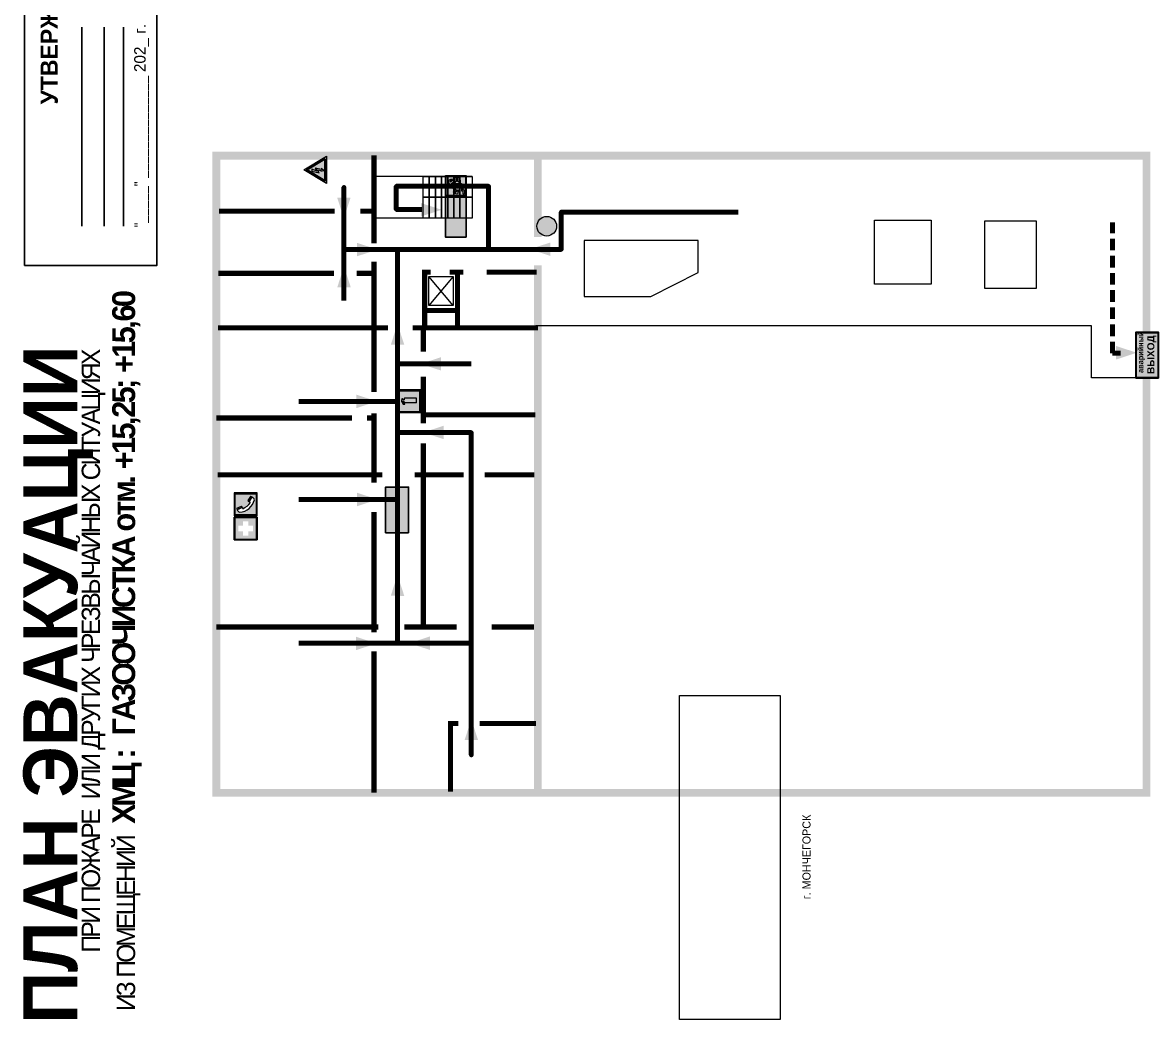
# Model space of a CAD drawing. Header units: millimetres. Extents: x 13114 to 67229, y 22859 to 38520.
# Drawn here: x 24056.6 to 24451.7, y 30915.2 to 31263.4 of the extents above; entities that cross this region are included whole.
import ezdxf

# ---------------------------------------------------------------- set-up
doc = ezdxf.new("R2010")
doc.units = ezdxf.units.MM
doc.linetypes.add('{ Wide Dash }', pattern=[12, 4, -2, 4, -2])
doc.layers.add('План_Штампы', color=7, linetype='Continuous')
doc.styles.add('обычный', font='arial.ttf')
picture_1 = doc.add_image_def('image1.jpg', size_in_pixel=(337, 105))

# ---------------------------------------------------------------- blocks, each defined once
blk = doc.blocks.new('A$C7B8C2D5B')
at = {"lineweight": 0}
h = blk.add_hatch(color=5, dxfattribs=at)
h.dxf.hatch_style = 1
h.paths.add_polyline_path([(1.4, -3.02, 1), (-2.11, -3.02, 1)])
at = {"color": 5, "lineweight": 0}
blk.add_circle((-0.36, -3.02), 1.75, dxfattribs=at)
blk = doc.blocks.new('A$C456E1F9C')
at = {"lineweight": 5}
h = blk.add_hatch(color=242, dxfattribs=at)
h.paths.add_polyline_path([(0.51, -1.47), (0.51, -13.26), (12.29, -13.26), (12.29, -1.47)])
h.paths.add_polyline_path([(5.42, -4.95, -0.254479), (4.78, -5.4), (3.52, -2.53, -0.209735), (4.23, -2.4)], flags=16)
h.paths.add_polyline_path([(8.53, -8.6), (10.87, -10.17), (10.54, -10.76), (8.03, -9.13, -0.192251)], flags=16)
h.paths.add_polyline_path([(4.61, -5.49, 0.005518), (3.87, -5.72, 0.128647), (7.49, -10.01, 0.00809), (7.83, -9.33), (10.47, -10.97, -0.16736), (8.99, -12.25, -0.327862), (1.95, -3.95, -0.166952), (3.36, -2.62)], flags=16)
at = {"color": 242, "lineweight": 5}
for p, q in [((0, -13.77), (0, -0.97)), ((12.8, -0.97), (0, -0.97)), ((4.61, -5.49), (3.36, -2.62)), ((3.52, -2.53), (4.78, -5.4)), ((4.23, -2.4), (5.42, -4.95)), ((12.8, -13.77), (12.8, -0.97)), ((7.83, -9.33), (10.47, -10.97)), ((8.03, -9.13), (10.54, -10.76)), ((10.81, -10.12), (8.53, -8.6)), ((10.54, -10.76), (10.8, -10.3)), ((10.8, -10.3), (10.81, -10.12)), ((0, -13.77), (12.8, -13.77))]:
    blk.add_line(p, q, dxfattribs=at)
blk.add_lwpolyline([(0.51, -1.47), (12.29, -1.47), (12.29, -13.26), (0.51, -13.26)], close=True, dxfattribs=at)
for centre, radius, start, end in [((4.59, -5.34), 2.99, 114.28453, 152.19739), ((11.12, -3.31), 9.19, 183.99153, 256.60086), ((4.02, -3.27), 0.891, 76.32839, 123.70924), ((14.98, -39.1), 35.17, 107.14873, 108.41345), ((13.86, -0.94), 11.08, 205.55365, 234.87622), ((4.68, -4.59), 0.824, 276.9621, 334.07228), ((-13.31, 0.8), 23.44, 332.54871, 334.40268), ((8.94, -9.5), 0.989, 114.40924, 157.93883), ((7.87, -9.46), 3, 291.92908, 329.9329)]:
    blk.add_arc(centre, radius, start, end, dxfattribs=at)
blk = doc.blocks.new('A$C3AD82952')
at = {"true_color": 0xf5f5ff}
h = blk.add_hatch(color=7, dxfattribs=at)
h.dxf.hatch_style = 1
h.paths.add_polyline_path([(8.21, 8.73, 0.414214), (7.89, 9.05), (7.22, 9.05), (7.22, 9.92), (7.59, 9.92, 1), (7.57, 10.36), (7.22, 10.36), (7.22, 10.6), (6.43, 10.6), (6.43, 10.36), (6.01, 10.36), (4.74, 9.59), (4.74, 8.69), (4.98, 8.73), (4.98, 9.26), (6.12, 9.91), (6.43, 9.91), (6.43, 9.05), (5.76, 9.05, 0.414214), (5.44, 8.73), (5.44, 2.2), (8.21, 2.2)], flags=0)
h.paths.add_polyline_path([(12.8, 12.8), (0, 12.8), (0, 0), (12.8, 0)])
h.paths.add_polyline_path([(0.51, 12.29), (12.29, 12.29), (12.29, 0.51), (0.51, 0.51)], flags=16)
h.paths.add_polyline_path([(4.74, 9.59), (6.01, 10.36), (6.43, 10.36), (6.43, 10.6), (7.22, 10.6), (7.22, 10.36), (7.59, 10.36, -0.94586), (7.59, 9.92), (7.22, 9.92), (7.22, 9.05), (7.89, 9.05, -0.414214), (8.21, 8.73), (8.21, 2.2), (5.44, 2.2), (5.44, 8.73, -0.414214), (5.76, 9.05), (6.43, 9.05), (6.43, 9.91), (6.12, 9.91), (4.98, 9.26), (4.98, 8.73), (4.74, 8.69)], flags=0)
h = blk.add_hatch(color=242)
h.dxf.hatch_style = 1
h.paths.add_polyline_path([(12.29, 12.29), (0.51, 12.29), (0.51, 0.51), (12.29, 0.51)])
h.paths.add_polyline_path([(4.74, 8.69), (4.74, 9.59), (6.01, 10.36), (6.43, 10.36), (6.43, 10.6), (7.22, 10.6), (7.22, 10.36), (7.59, 10.36, -0.94586), (7.59, 9.92), (7.22, 9.92), (7.22, 9.05), (7.89, 9.05, -0.414214), (8.21, 8.73), (8.21, 2.2), (5.44, 2.2), (5.44, 8.73, -0.414214), (5.76, 9.05), (6.43, 9.05), (6.43, 9.91), (6.12, 9.91), (4.98, 9.26), (4.98, 8.73)], flags=16)
h = blk.add_hatch(color=7, dxfattribs=at)
h.dxf.hatch_style = 1
h.paths.add_polyline_path([(8.21, 8.73, 0.414214), (7.89, 9.05), (7.22, 9.05), (7.22, 9.92), (7.59, 9.92, 1), (7.57, 10.36), (7.22, 10.36), (7.22, 10.6), (6.43, 10.6), (6.43, 10.36), (6.01, 10.36), (4.74, 9.59), (4.74, 8.69), (4.98, 8.73), (4.98, 9.26), (6.12, 9.91), (6.43, 9.91), (6.43, 9.05), (5.76, 9.05, 0.414214), (5.44, 8.73), (5.44, 2.2), (8.21, 2.2)])
at = {"color": 242, "lineweight": 5}
for p, q in [((0, 0), (0, 12.8)), ((0, 12.8), (12.8, 12.8)), ((12.8, 0), (12.8, 12.8)), ((6.01, 10.36), (4.74, 9.59)), ((4.74, 9.59), (4.74, 8.69)), ((4.74, 8.69), (4.98, 8.73)), ((4.98, 9.26), (6.12, 9.91)), ((4.98, 8.73), (4.98, 9.26)), ((5.44, 2.2), (5.44, 8.73)), ((5.76, 9.05), (6.43, 9.05)), ((6.01, 10.36), (6.43, 10.36)), ((6.12, 9.91), (6.43, 9.91)), ((7.22, 10.6), (6.43, 10.6)), ((6.43, 10.6), (6.43, 10.36)), ((6.43, 9.91), (6.43, 9.05)), ((7.22, 10.36), (7.22, 10.6)), ((7.59, 10.36), (7.22, 10.36)), ((7.22, 9.05), (7.22, 9.92)), ((7.59, 9.92), (7.22, 9.92)), ((7.89, 9.05), (7.22, 9.05)), ((8.21, 2.2), (8.21, 8.73)), ((0, 0), (12.8, 0)), ((5.44, 2.2), (8.21, 2.2))]:
    blk.add_line(p, q, dxfattribs=at)
blk.add_lwpolyline([(0.51, 12.29), (12.29, 12.29), (12.29, 0.51), (0.51, 0.51)], close=True, dxfattribs=at)
for centre, radius, start, end in [((5.76, 8.73), 0.32, 90, 180), ((7.58, 10.14), 0.223, 273.18746, 86.81254), ((7.89, 8.73), 0.32, 0, 90)]:
    blk.add_arc(centre, radius, start, end, dxfattribs=at)
blk = doc.blocks.new('A$C3E6D3DDE')
at = {"lineweight": 5}
h = blk.add_hatch(color=40, dxfattribs=at)
h.paths.add_polyline_path([(24.1, 1.45), (16.46, -11.35), (31.74, -11.35)])
h.paths.add_polyline_path([(24.09, -0.46), (30.03, -10.41), (18.14, -10.41)], flags=16)
h.paths.add_polyline_path([(24.54, -3.08), (23.41, -6.02), (25.13, -5.01), (24.33, -8.5), (24.82, -8.27), (23.79, -9.86), (23.4, -8.04), (23.8, -8.43), (24.04, -6.29), (22.39, -7.25), (23.44, -3.08)], flags=0)
h = blk.add_hatch(color=256, dxfattribs=at)
h.paths.add_polyline_path([(24.37, 0.03, 0.567511), (23.82, 0.03), (17.59, -10.4, 0.582454), (17.86, -10.88), (30.32, -10.88, 0.582149), (30.6, -10.4)])
h.paths.add_polyline_path([(24.09, -0.46), (18.14, -10.41), (30.03, -10.41)], flags=16)
h.paths.add_polyline_path([(24.54, -3.08), (23.41, -6.02), (25.13, -5.01), (24.33, -8.5), (24.82, -8.27), (23.79, -9.86), (23.4, -8.04), (23.8, -8.43), (24.04, -6.29), (22.39, -7.25), (23.44, -3.08)], flags=0)
h = blk.add_hatch(color=40, dxfattribs=at)
h.paths.add_polyline_path([(24.09, -0.46), (18.14, -10.41), (30.03, -10.41)])
h.paths.add_polyline_path([(24.82, -8.27), (23.79, -9.86), (23.4, -8.04), (23.8, -8.43), (24.04, -6.29), (22.39, -7.25), (23.44, -3.08), (24.54, -3.08), (23.41, -6.02), (25.13, -5.01), (24.33, -8.5)], flags=16)
at = {"color": 40, "lineweight": 5}
for p, q in [((16.46, -11.35), (24.1, 1.45)), ((24.1, 1.45), (31.74, -11.35))]:
    blk.add_line(p, q, dxfattribs=at)
at = {"lineweight": 5}
for p, q in [((17.59, -10.4), (23.82, 0.03)), ((24.37, 0.03), (30.6, -10.4)), ((18.14, -10.41), (24.09, -0.46)), ((23.44, -3.08), (22.39, -7.25)), ((22.39, -7.25), (24.04, -6.29)), ((23.41, -6.02), (24.54, -3.08)), ((25.13, -5.01), (23.41, -6.02)), ((24.54, -3.08), (23.44, -3.08)), ((24.04, -6.29), (23.8, -8.43)), ((24.09, -0.46), (30.03, -10.41)), ((24.33, -8.5), (25.13, -5.01)), ((17.86, -10.88), (30.32, -10.88)), ((18.14, -10.41), (30.03, -10.41)), ((23.8, -8.43), (23.4, -8.04)), ((23.4, -8.04), (23.79, -9.86)), ((23.79, -9.86), (24.82, -8.27)), ((24.82, -8.27), (24.33, -8.5))]:
    blk.add_line(p, q, dxfattribs=at)
at = {"color": 50, "lineweight": 5}
blk.add_line((31.74, -11.35), (16.46, -11.35), dxfattribs=at)
blk = doc.blocks.new('A$C7B4425F7')
at = {"true_color": 0xffffff}
blk.add_hatch(color=7, dxfattribs=at).paths.add_polyline_path([(0, 0), (-16, 0), (-16, -8), (0, -8)])
h = blk.add_hatch(color=126)
h.paths.add_polyline_path([(-0.2, -0.2), (-15.8, -0.2), (-15.8, -7.8), (-0.2, -7.8)])
h.paths.add_polyline_path([(-11.76, -2.03), (-11.76, -3.66), (-11.17, -3.66, -0.568275), (-11.17, -6.18), (-12.58, -6.18), (-12.58, -2.03)], flags=16)
h.paths.add_polyline_path([(-13.33, -4.12, -0.495768), (-13.59, -6.18), (-15.03, -6.18), (-15.03, -2.03), (-13.59, -2.03, -0.487973)], flags=16)
h.paths.add_polyline_path([(-10.25, -2.03), (-9.48, -2.03), (-9.48, -6.18), (-10.25, -6.18)], flags=16)
h.paths.add_polyline_path([(-13.84, -3.69), (-14.24, -3.69), (-14.24, -3.03), (-13.9, -3.03, -0.692621)], flags=0)
h.paths.add_polyline_path([(-9.15, -2.03), (-8.4, -2.03), (-8.04, -3.07), (-7.68, -2.03), (-6.93, -2.03), (-7.64, -4.1), (-6.93, -6.18), (-7.68, -6.18), (-8.04, -5.14), (-8.4, -6.18), (-9.15, -6.18), (-8.44, -4.1)], flags=16)
h.paths.add_polyline_path([(-11.76, -4.46), (-11.42, -4.46, -0.692621), (-11.36, -5.12), (-11.76, -5.12)], flags=0)
h.paths.add_polyline_path([(-13.9, -5.2), (-14.24, -5.2), (-14.24, -4.55), (-13.84, -4.55, -0.708038)], flags=0)
edge = h.paths.add_edge_path(flags=16)
edge.add_ellipse((-5.51, -4.08), major_axis=(0, 2.05), ratio=0.586184, start_angle=0, end_angle=360)
edge = h.paths.add_edge_path(flags=0)
edge.add_ellipse((-5.51, -4.08), major_axis=(0, 1.14), ratio=0.454828, start_angle=0, end_angle=360)
h.paths.add_polyline_path([(-4.13, -4.96, 0.377264), (-3.48, -4.52, 0.0555), (-3.16, -2.03), (-1.66, -2.03), (-1.66, -4.96), (-0.96, -4.96), (-0.96, -7.01), (-1.75, -7.01), (-1.75, -6.18), (-3.3, -6.18), (-3.3, -7.02), (-4.13, -7.02)], flags=16)
h.paths.add_polyline_path([(-2.73, -2.91), (-2.28, -2.91), (-2.28, -4.96), (-3.05, -4.96, 0.079136)], flags=0)
at = {"color": 126}
blk.add_lwpolyline([(-16, -8), (0, -8), (0, 0), (-16, 0)], close=True, dxfattribs=at)
blk = doc.blocks.new('вниз 3')
at = {"lineweight": 0, "true_color": 0xffffff}
h = blk.add_hatch(color=7, dxfattribs=at)
h.dxf.hatch_style = 1
h.paths.add_polyline_path([(40997.5, -4475.69), (40997.25, -4475.28), (40995.76, -4476.15), (40995.97, -4475.23), (40995.39, -4475.56), (40995.05, -4476.83), (40996.33, -4477.17), (40996.91, -4476.83), (40996, -4476.55)], flags=0)
h.paths.add_polyline_path([(40999.81, -4473.95), (41000.22, -4473.95), (41000.64, -4474.67), (41001.03, -4474.43), (41000.46, -4473.49), (41000.42, -4473.49), (40999.43, -4473.49), (40998.68, -4473.92), (40998.68, -4474.57), (40997.88, -4474.57), (40997.88, -4475), (40999.14, -4475), (40999.14, -4474.43), (40999.14, -4474.38), (40999.59, -4475.15), (40998.72, -4475.67), (40998.72, -4477.06), (40999.24, -4477.06), (40999.24, -4475.96), (40999.95, -4475.56), (40999.95, -4476.43), (41001.61, -4476.43), (41001.61, -4475.88), (41000.47, -4475.88), (41000.47, -4475.12)], flags=0)
h.paths.add_polyline_path([(40999.2, -4473.24, 1), (40998.35, -4473.24, 1)], flags=0)
h.paths.add_polyline_path([(41000.46, -4477.26), (41001.69, -4477.26), (41001.69, -4476.84), (41000.03, -4476.84), (41000.03, -4477.39), (40998.78, -4477.39), (40998.78, -4477.95), (40997.53, -4477.95), (40997.53, -4478.5), (40996.29, -4478.5), (40996.29, -4479.06), (40995.05, -4479.06), (40995.05, -4479.48), (40995.29, -4479.48), (40996.72, -4479.48), (40996.72, -4478.92), (40997.97, -4478.92), (40997.97, -4478.36), (40999.2, -4478.36), (40999.2, -4477.81), (41000.46, -4477.81)], flags=0)
h.paths.add_polyline_path([(41002.37, -4472.17), (40994.37, -4472.17), (40994.37, -4480.17), (41002.37, -4480.17)])
h.paths.add_polyline_path([(41002.16, -4479.96), (40994.57, -4479.96), (40994.57, -4472.37), (41002.16, -4472.37)], flags=16)
h.paths.add_polyline_path([(41001.61, -4475.88), (41001.61, -4476.43), (40999.95, -4476.43), (40999.95, -4475.56), (40999.24, -4475.96), (40999.24, -4477.06), (40998.72, -4477.06), (40998.72, -4475.67), (40999.59, -4475.15), (40999.14, -4474.38), (40999.14, -4474.43), (40999.14, -4475), (40997.88, -4475), (40997.88, -4474.57), (40998.68, -4474.57), (40998.68, -4473.92), (40999.43, -4473.49), (41000.42, -4473.49), (41000.46, -4473.49), (41001.03, -4474.43), (41000.64, -4474.67), (41000.22, -4473.95), (40999.81, -4473.95), (41000.47, -4475.12), (41000.47, -4475.88)], flags=0)
h.paths.add_polyline_path([(41001.69, -4476.84), (41001.69, -4477.26), (41000.46, -4477.26), (41000.46, -4477.81), (40999.2, -4477.81), (40999.2, -4478.36), (40997.97, -4478.36), (40997.97, -4478.92), (40996.72, -4478.92), (40996.72, -4479.48), (40995.05, -4479.48), (40995.05, -4479.06), (40996.29, -4479.06), (40996.29, -4478.5), (40997.53, -4478.5), (40997.53, -4477.95), (40998.78, -4477.95), (40998.78, -4477.39), (41000.03, -4477.39), (41000.03, -4476.84)], flags=0)
h.paths.add_polyline_path([(40998.35, -4473.24, -1), (40999.2, -4473.24, -1)], flags=0)
h.paths.add_polyline_path([(40997.5, -4475.69), (40996, -4476.55), (40996.91, -4476.83), (40996.33, -4477.17), (40995.05, -4476.83), (40995.39, -4475.56), (40995.97, -4475.23), (40995.76, -4476.15), (40997.25, -4475.28)], flags=0)
at = {"lineweight": 0}
h = blk.add_hatch(color=126, dxfattribs=at)
h.dxf.hatch_style = 1
h.paths.add_polyline_path([(41002.16, -4472.37), (40994.57, -4472.37), (40994.57, -4479.96), (41002.16, -4479.96)])
h.paths.add_polyline_path([(40995.97, -4475.23), (40995.76, -4476.15), (40997.25, -4475.28), (40997.5, -4475.69), (40996, -4476.55), (40996.91, -4476.83), (40996.33, -4477.17), (40995.05, -4476.83), (40995.39, -4475.56)], flags=16)
h.paths.add_polyline_path([(40997.88, -4474.57), (40998.68, -4474.57), (40998.68, -4473.92), (40999.43, -4473.49), (41000.42, -4473.49), (41000.46, -4473.49), (41001.03, -4474.43), (41000.64, -4474.67), (41000.22, -4473.95), (40999.81, -4473.95), (41000.47, -4475.12), (41000.47, -4475.88), (41001.61, -4475.88), (41001.61, -4476.43), (40999.95, -4476.43), (40999.95, -4475.56), (40999.24, -4475.96), (40999.24, -4477.06), (40998.72, -4477.06), (40998.72, -4475.67), (40999.59, -4475.15), (40999.14, -4474.38), (40999.14, -4474.43), (40999.14, -4475), (40997.88, -4475)], flags=16)
h.paths.add_polyline_path([(40998.35, -4473.24, -1), (40999.2, -4473.24, -1)], flags=16)
h.paths.add_polyline_path([(40997.53, -4477.95), (40998.78, -4477.95), (40998.78, -4477.39), (41000.03, -4477.39), (41000.03, -4476.84), (41001.69, -4476.84), (41001.69, -4477.26), (41000.46, -4477.26), (41000.46, -4477.81), (40999.2, -4477.81), (40999.2, -4478.36), (40997.97, -4478.36), (40997.97, -4478.92), (40996.72, -4478.92), (40996.72, -4479.48), (40995.05, -4479.48), (40995.05, -4479.06), (40996.29, -4479.06), (40996.29, -4478.5), (40997.53, -4478.5)], flags=16)
at = {"lineweight": 0, "true_color": 0xffffff}
h = blk.add_hatch(color=7, dxfattribs=at)
h.dxf.hatch_style = 1
h.paths.add_polyline_path([(40999.2, -4473.24, 1), (40998.35, -4473.24, 1)])
h.paths.add_polyline_path([(40999.81, -4473.95), (41000.22, -4473.95), (41000.64, -4474.67), (41001.03, -4474.43), (41000.46, -4473.49), (41000.42, -4473.49), (40999.43, -4473.49), (40998.68, -4473.92), (40998.68, -4474.57), (40997.88, -4474.57), (40997.88, -4475), (40999.14, -4475), (40999.14, -4474.43), (40999.14, -4474.38), (40999.59, -4475.15), (40998.72, -4475.67), (40998.72, -4477.06), (40999.24, -4477.06), (40999.24, -4475.96), (40999.95, -4475.56), (40999.95, -4476.43), (41001.61, -4476.43), (41001.61, -4475.88), (41000.47, -4475.88), (41000.47, -4475.12)])
h.paths.add_polyline_path([(40999.2, -4477.81), (41000.46, -4477.81), (41000.46, -4477.26), (41001.69, -4477.26), (41001.69, -4476.84), (41000.03, -4476.84), (41000.03, -4477.39), (40998.78, -4477.39), (40998.78, -4477.95), (40997.53, -4477.95), (40997.53, -4478.5), (40996.29, -4478.5), (40996.29, -4479.06), (40995.05, -4479.06), (40995.05, -4479.48), (40995.29, -4479.48), (40996.72, -4479.48), (40996.72, -4478.92), (40997.97, -4478.92), (40997.97, -4478.36), (40999.2, -4478.36)])
h.paths.add_polyline_path([(40997.5, -4475.69), (40997.25, -4475.28), (40995.76, -4476.15), (40995.97, -4475.23), (40995.39, -4475.56), (40995.05, -4476.83), (40996.33, -4477.17), (40996.91, -4476.83), (40996, -4476.55)])
at = {"color": 126, "lineweight": 0}
for points in [[(40994.37, -4472.17), (41002.37, -4472.17), (41002.37, -4480.17), (40994.37, -4480.17)], [(40994.57, -4472.37), (41002.16, -4472.37), (41002.16, -4479.96), (40994.57, -4479.96)]]:
    blk.add_lwpolyline(points, close=True, dxfattribs=at)
for points in [[(40995.05, -4476.83), (40995.39, -4475.56), (40995.97, -4475.23), (40995.76, -4476.15), (40997.25, -4475.28), (40997.5, -4475.69), (40996, -4476.55), (40996.91, -4476.83), (40996.33, -4477.17), (40995.05, -4476.83)], [(40995.29, -4479.48), (40995.05, -4479.48), (40995.05, -4479.06), (40996.29, -4479.06), (40996.29, -4478.5), (40997.53, -4478.5), (40997.53, -4477.95), (40998.78, -4477.95), (40998.78, -4477.39), (41000.03, -4477.39), (41000.03, -4476.84), (41001.69, -4476.84), (41001.69, -4477.26), (41000.46, -4477.26), (41000.46, -4477.81), (40999.2, -4477.81), (40999.2, -4478.36), (40997.97, -4478.36), (40997.97, -4478.92), (40996.72, -4478.92), (40996.72, -4479.48), (40995.05, -4479.48)], [(40999.14, -4474.43), (40999.14, -4475), (40997.88, -4475), (40997.88, -4474.57), (40998.68, -4474.57), (40998.68, -4473.92), (40999.43, -4473.49), (41000.42, -4473.49), (41000.46, -4473.49), (41001.03, -4474.43), (41000.64, -4474.67), (41000.22, -4473.95), (40999.81, -4473.95), (41000.47, -4475.12), (41000.47, -4475.88), (41001.61, -4475.88), (41001.61, -4476.43), (40999.95, -4476.43), (40999.95, -4475.56), (40999.24, -4475.96), (40999.24, -4477.06), (40998.72, -4477.06), (40998.72, -4475.67), (40999.59, -4475.15), (40999.14, -4474.38), (40999.14, -4474.43)]]:
    blk.add_lwpolyline(points, dxfattribs=at)
blk.add_circle((40998.77, -4473.24), 0.426, dxfattribs=at)
blk = doc.blocks.new('A$C32E8229D')
at = {"true_color": 0xffffff}
blk.add_hatch(color=7, dxfattribs=at).paths.add_polyline_path([(0, 0), (0, -8), (16, -8), (16, 0)])
h = blk.add_hatch(color=126)
h.paths.add_polyline_path([(0.2, -0.2), (15.8, -0.2), (15.8, -7.8), (0.2, -7.8)])
h.paths.add_polyline_path([(13.49, -2.05), (12.08, -2.05), (11.37, -2.63, 0.162397), (11.29, -2.84), (11.29, -3.63), (10.35, -3.63), (10.35, -4.05), (11.68, -4.05), (11.68, -3.48), (12.26, -4.28), (11.29, -5.1), (11.29, -6.78), (11.85, -6.78), (11.85, -5.44), (12.8, -4.64), (12.8, -5.94), (14.46, -5.94), (14.46, -5.39), (13.45, -5.39), (13.45, -3.97), (12.46, -2.59), (13.15, -2.59), (13.69, -3.34), (14.18, -3)], flags=16)
h.paths.add_polyline_path([(10.74, -1.82, 1), (11.8, -1.82, 1)], flags=16)
h.paths.add_polyline_path([(9.39, -3.59), (5.99, -3.59), (6.56, -3.03), (5.91, -3.03), (5.1, -3.83), (5.91, -4.64), (6.56, -4.64), (5.99, -4.09), (9.39, -4.09)], flags=16)
h.paths.add_polyline_path([(4.29, -1.08), (1.72, -1.08), (1.72, -6.6), (4.29, -6.6)], flags=16)
at = {"color": 126}
blk.add_lwpolyline([(16, -8), (0, -8), (0, 0), (16, 0)], close=True, dxfattribs=at)
blk = doc.blocks.new('A$C18900ED3')
h = blk.add_hatch(color=126)
h.paths.add_polyline_path([(-0.18, -0.18), (-7.02, -0.18), (-7.02, -7.02), (-0.18, -7.02)])
h.paths.add_polyline_path([(-5.89, -4.46), (-5.89, -2.77), (-4.46, -2.77), (-4.46, -1.31), (-2.77, -1.31), (-2.77, -2.77), (-1.33, -2.77), (-1.33, -4.46), (-2.77, -4.46), (-2.77, -5.89), (-4.46, -5.89), (-4.46, -4.46)], flags=16)
at = {"color": 126}
for p, q in [((-7.2, 0), (-7.2, -7.2)), ((0, 0), (-7.2, 0)), ((0, -7.2), (0, 0)), ((-7.02, -7.02), (-7.02, -0.18)), ((-7.02, -0.18), (-0.18, -0.18)), ((-0.18, -0.18), (-0.18, -7.02)), ((-0.18, -7.02), (-7.02, -7.02)), ((-7.2, -7.2), (0, -7.2))]:
    blk.add_line(p, q, dxfattribs=at)
blk = doc.blocks.new('A$C41C009D9')
at = {"true_color": 0xffffff}
blk.add_hatch(color=7, dxfattribs=at).paths.add_polyline_path([(0, 8), (-16, 8), (-16, 0), (0, 0)])
h = blk.add_hatch(color=126)
h.dxf.hatch_style = 1
h.paths.add_polyline_path([(-15.8, 7.8), (-15.8, 0.2), (-0.2, 0.2), (-0.2, 7.8)])
at = {"color": 126}
for points in [[(-16, 0), (0, 0), (0, 8), (-16, 8)], [(-16, 0), (0, 0), (0, 8), (-16, 8)], [(-15.8, 7.8), (-0.2, 7.8), (-0.2, 0.2), (-15.8, 0.2)]]:
    blk.add_lwpolyline(points, close=True, dxfattribs=at)
at = {"color": 7, "true_color": 0xffffff, "insert": (-15.8, 7.3), "char_height": 2.5, "width": 15.5999, "attachment_point": 1, "style": 'обычный'}
blk.add_mtext('\\pi1.6133;{\\fArial|b1|i0|c204|p34;\\H0.8x;\\W0.8;аварийный\\H1.25x;\\W1;\\P\\pi1.2327;ВЫХОД}', dxfattribs=at)

msp = doc.modelspace()

# ---------------------------------------------------------------- linework, layer by layer
msp.add_lwpolyline([(24057.29, 31178.48), (24057.29, 31273.48), (24103.49, 31273.48), (24103.49, 31178.48)], close=True)
for points in [[(24077.34, 31192.23), (24077.34, 31261.76)], [(24085.1, 31192.23), (24085.1, 31261.76)], [(24091.89, 31192.23), (24091.89, 31261.76)]]:
    msp.add_lwpolyline(points)
at = {"lineweight": 100}
for points, const_width in [([(24449.34, 31143.33), (24449.34, 30994.34), (24124.3, 30994.34), (24124.3, 31216.89), (24449.34, 31216.89), (24449.34, 31152.04)], 2.7), ([(24179.38, 31186.3), (24179.38, 31216.98)], 1.8), ([(24236.63, 31188.48), (24236.63, 31216.89)], 2.7), ([(24165.67, 31197.51), (24125.23, 31197.51)], 1.8), ([(24179.38, 31197.51), (24174.61, 31197.51)], 1.8), ([(24179.38, 31134.31), (24179.38, 31179.84)], 1.8), ([(24165.44, 31175.8), (24125, 31175.8)], 1.8), ([(24179.38, 31175.8), (24173.34, 31175.8)], 1.8), ([(24205.83, 31176.2), (24208.54, 31176.2), (24208.54, 31162.78), (24197.11, 31162.78), (24197.11, 31176.2), (24199.19, 31176.2)], 1.8), ([(24208.54, 31176.2), (24210.54, 31176.2)], 1.8), ([(24218.71, 31176.2), (24236.2, 31176.2)], 1.8), ([(24236.63, 30994.34), (24236.63, 31178.55)], 2.7), ([(24184.3, 31156.75), (24124.83, 31156.75)], 1.8), ([(24236.63, 31156.75), (24192.85, 31156.75)], 1.8), ([(24196.64, 31156.75), (24196.64, 31148.37)], 1.8), ([(24196.64, 31123.4), (24196.64, 31139.74)], 1.8), ([(24171.66, 31125.27), (24124.29, 31125.27)], 1.8), ([(24179.38, 31125.27), (24176.95, 31125.27)], 1.8), ([(24179.38, 31102.68), (24179.38, 31126.9)], 1.8), ([(24196.64, 31126.34), (24235.73, 31126.34)], 1.8), ([(24196.64, 31052.24), (24196.64, 31116.42)], 1.8), ([(24182.29, 31105.4), (24124.81, 31105.4)], 1.8), ([(24196.64, 31105.4), (24193.63, 31105.4)], 1.8), ([(24196.64, 31105.4), (24210.74, 31105.4)], 1.8), ([(24218.09, 31105.4), (24235.36, 31105.4)], 1.8), ([(24179.38, 31050.4), (24179.38, 31092.38)], 1.8), ([(24124.3, 31052.24), (24180.88, 31052.24)], 1.8), ([(24189.96, 31052.24), (24208.22, 31052.24)], 1.8), ([(24220.46, 31052.24), (24235.33, 31052.24)], 1.8), ([(24179.38, 30994.34), (24179.38, 31043.74)], 1.8), ([(24206.11, 30994.73), (24206.11, 31018.5), (24208.88, 31018.5)], 1.8), ([(24216.25, 31018.5), (24235.98, 31018.5)], 1.8)]:
    msp.add_lwpolyline(points, dxfattribs=dict(at, const_width=const_width))
at = {"lineweight": 0}
for points in [[(24213.72, 31209.57), (24179.6, 31209.57)], [(24213.72, 31195.11), (24179.88, 31195.11)], [(24252.77, 31186.75), (24252.77, 31167.67), (24276.16, 31167.67), (24292.62, 31176.09), (24292.62, 31187.31), (24252.77, 31187.31), (24252.77, 31186.37)], [(24207.02, 31174.67), (24198.57, 31164.5)], [(24207.02, 31164.5), (24198.57, 31174.67)], [(24450.09, 31139.29), (24430.09, 31139.29), (24430.09, 31157.41), (24235.9, 31157.41)]]:
    msp.add_lwpolyline(points, dxfattribs=at)
for points in [[(24198.69, 31202.34), (24196.55, 31202.34), (24196.55, 31209.57), (24198.69, 31209.57)], [(24200.84, 31202.34), (24198.69, 31202.34), (24198.69, 31209.57), (24200.84, 31209.57)], [(24202.99, 31202.34), (24200.84, 31202.34), (24200.84, 31209.57), (24202.99, 31209.57)], [(24205.13, 31202.34), (24202.99, 31202.34), (24202.99, 31209.57), (24205.13, 31209.57)], [(24207.28, 31202.34), (24205.13, 31202.34), (24205.13, 31209.57), (24207.28, 31209.57)], [(24209.43, 31202.34), (24207.28, 31202.34), (24207.28, 31209.57), (24209.43, 31209.57)], [(24211.57, 31202.34), (24209.43, 31202.34), (24209.43, 31209.57), (24211.57, 31209.57)], [(24213.72, 31202.34), (24211.57, 31202.34), (24211.57, 31209.57), (24213.72, 31209.57)], [(24198.69, 31195.11), (24196.55, 31195.11), (24196.55, 31202.34), (24198.69, 31202.34)], [(24200.84, 31195.11), (24198.69, 31195.11), (24198.69, 31202.34), (24200.84, 31202.34)], [(24202.99, 31195.11), (24200.84, 31195.11), (24200.84, 31202.34), (24202.99, 31202.34)], [(24205.13, 31195.11), (24202.99, 31195.11), (24202.99, 31202.34), (24205.13, 31202.34)], [(24207.28, 31195.11), (24205.13, 31195.11), (24205.13, 31202.34), (24207.28, 31202.34)], [(24209.43, 31195.11), (24207.28, 31195.11), (24207.28, 31202.34), (24209.43, 31202.34)], [(24211.57, 31195.11), (24209.43, 31195.11), (24209.43, 31202.34), (24211.57, 31202.34)], [(24213.72, 31195.11), (24211.57, 31195.11), (24211.57, 31202.34), (24213.72, 31202.34)], [(24374.02, 31171.97), (24354.29, 31171.97), (24354.29, 31194.38), (24374.02, 31194.38)], [(24410.8, 31170.48), (24392.86, 31170.48), (24392.86, 31194.08), (24410.8, 31194.08)], [(24207.02, 31164.5), (24198.57, 31164.5), (24198.57, 31174.67), (24207.02, 31174.67)]]:
    msp.add_lwpolyline(points, close=True, dxfattribs=at)
at = {"color": 126, "lineweight": 100, "true_color": 0x008754}
for points in [[(24219.4, 31184.12), (24168.9, 31184.12), (24168.9, 31205.84), (24168.9, 31166.26)], [(24306.64, 31197.2), (24244.79, 31197.2), (24244.79, 31184.12), (24219.4, 31184.12), (24219.4, 31206.23), (24187.15, 31206.23), (24187.15, 31198.11), (24196.13, 31198.11)], [(24187.59, 31184.12), (24187.59, 31046.54), (24153.09, 31046.54)], [(24187.59, 31144.14), (24213.37, 31144.14)], [(24187.59, 31131.07), (24153.09, 31131.07)], [(24213.37, 31071.88), (24213.37, 31120.18), (24187.59, 31120.18)], [(24187.59, 31096.82), (24153.09, 31096.82)], [(24187.59, 31046.54), (24213.37, 31046.54), (24213.37, 31007.53), (24213.37, 31071.88)]]:
    msp.add_lwpolyline(points, dxfattribs=at)
at = {"color": 126, "linetype": '{ Wide Dash }', "lineweight": 100, "true_color": 0x008754}
msp.add_lwpolyline([(24440.26, 31147.87), (24437.37, 31147.87), (24437.37, 31193.6)], dxfattribs=at)
at = {"lineweight": 0, "const_width": 1.8}
for points in [[(24197.11, 31162.78), (24197.11, 31156.93)], [(24208.54, 31162.78), (24208.54, 31156.93)]]:
    msp.add_lwpolyline(points, dxfattribs=at)
at = {"layer": 'План_Штампы', "color": 126, "true_color": 0x008754}
for points in [[(24166.5, 31202.26), (24171.2, 31202.25), (24168.87, 31195.03)], [(24195.78, 31195.63), (24195.8, 31200.33), (24203.01, 31198)], [(24173.42, 31181.73), (24173.44, 31186.43), (24180.65, 31184.1)], [(24241.03, 31186.58), (24241.02, 31181.87), (24233.81, 31184.21)], [(24171.26, 31170.92), (24166.56, 31170.93), (24168.89, 31178.15)], [(24189.97, 31150.84), (24185.27, 31150.85), (24187.6, 31158.07)], [(24438.67, 31145.68), (24438.68, 31150.39), (24445.89, 31148.05)], [(24202.85, 31146.52), (24202.84, 31141.82), (24195.62, 31144.15)], [(24173.22, 31128.69), (24173.23, 31133.4), (24180.45, 31131.07)], [(24203.78, 31122.57), (24203.76, 31117.86), (24196.55, 31120.2)], [(24173.44, 31094.42), (24173.46, 31099.13), (24180.67, 31096.79)], [(24189.96, 31063.12), (24185.25, 31063.14), (24187.58, 31070.35)], [(24173.06, 31044.13), (24173.07, 31048.83), (24180.29, 31046.5)], [(24198.91, 31048.94), (24198.9, 31044.24), (24191.69, 31046.57)], [(24215.75, 31012.74), (24211.05, 31012.75), (24213.38, 31019.97)]]:
    msp.add_solid(points, dxfattribs=at)

# ---------------------------------------------------------------- block references
for name, p, xscale, yscale, zscale, rotation in [('A$C3E6D3DDE', (24155.73, 31196.88), 0.625, 0.625, 0.625, 89.99999999999999), ('A$C7B8C2D5B', (24239.04, 31186.34), 1.959677417948842, 1.959677417948842, 1.959677417948842, 180), ('A$C3AD82952', (24195.6, 31127.1), 0.625, 0.625, 0.625, 89.99999999999999), ('A$C456E1F9C', (24129.96, 31091.1), 0.625, 0.625, 0.625, 89.99999999999999), ('A$C18900ED3', (24130.56, 31090.66), 1.111111111007631, 1.111111111007631, 1.111111111007631, 89.99999999999999)]:
    msp.add_blockref(name, p, dxfattribs=dict(xscale=xscale, yscale=yscale, zscale=zscale, rotation=rotation))
at = {"color": 126, "true_color": 0x008754, "xscale": 0.9, "yscale": 0.9, "zscale": 0.9, "rotation": 89.99999999999999}
msp.add_blockref('вниз 3', (20179.44, -5692.12), dxfattribs=at)
at = {"rotation": 89.99999999999999}
msp.add_blockref('A$C41C009D9', (24453.52, 31155.2), dxfattribs=at)
at = {"xscale": -1, "rotation": 90}
msp.add_blockref('A$C32E8229D', (24183.45, 31101.14), dxfattribs=at)
at = {"layer": 'План_Штампы', "xscale": 0.9, "yscale": 0.9, "zscale": 0.9, "rotation": 89.99999999999999}
msp.add_blockref('A$C7B4425F7', (24204.4, 31202.81), dxfattribs=at)

# ---------------------------------------------------------------- texts
at = {"lineweight": 0, "rotation": 90, "style": 'обычный'}
for s, insert, char_height, width, attachment_point in [('\\pi-18,l18,t18;{\\fProxima Nova Rg|b1|i0|c204|p2;УТВЕРЖДАЮ\\H1.1997x; }', (24066.76, 31261.52), 6, 126.6484, 5), ('{\\fArial Narrow|b0|i0|c204|p34;"_____" ______________ \\fProxima Nova Rg|b0|i0|c204|p2;202_ г. }', (24098.17, 31227.39), 4, 78.6503, 5), ('{\\fProxima Nova Rg|b1|i0|c204|p2;ПЛАН ЭВАКУАЦИИ}', (24056.89, 30913.66), 18.81, 422.276, 1), ('\\pi-8.4,l8.4,t8.4;{\\fProxima Nova Rg|b0|i0|c204|p2;г. МОНЧЕГОРСК\\H1.1997x; }', (24330.52, 30971.9), 2.8, 126.6484, 5)]:
    msp.add_mtext(s, dxfattribs=dict(at, insert=insert, char_height=char_height, width=width, attachment_point=attachment_point))
at = {"color": 0, "lineweight": 0, "insert": (24077.08, 31043.56), "char_height": 8, "width": 449.2158, "attachment_point": 5, "rotation": 90, "style": 'обычный'}
msp.add_mtext('{\\fArial Black|b1|i0|c204|p34;\\H2x;\\T0.85;  \\fArial Narrow|b0|i0|c204|p34;\\H0.8x;\\W0.9;\\P\\fProxima Nova Rg|b0|i0|c204|p2;\\H0.5x;\\W1;\\C256;ПРИ ПОЖАРЕ  ИЛИ ДРУГИХ ЧРЕЗВЫЧАЙНЫХ СИТУАЦИЯХ  \\PИЗ ПОМЕЩЕНИЙ \\fProxima Nova Rg|b1|i0|c204|p2;\\H1.25x; ХМЦ :  ГАЗООЧИСТКА отм. +15,25; +15,60}', dxfattribs=at)

# ---------------------------------------------------------------- pictures from other files: only their frames are drawn
at = {"color": 7, "lineweight": 0, "true_color": 0xf5f5ff}
image = msp.add_image(picture_1, insert=(24321.34, 30915.16), size_in_units=(113.11, 35.24), rotation=90, dxfattribs=at)
image.dxf.flags = 7

doc.saveas('drawing.dxf')
